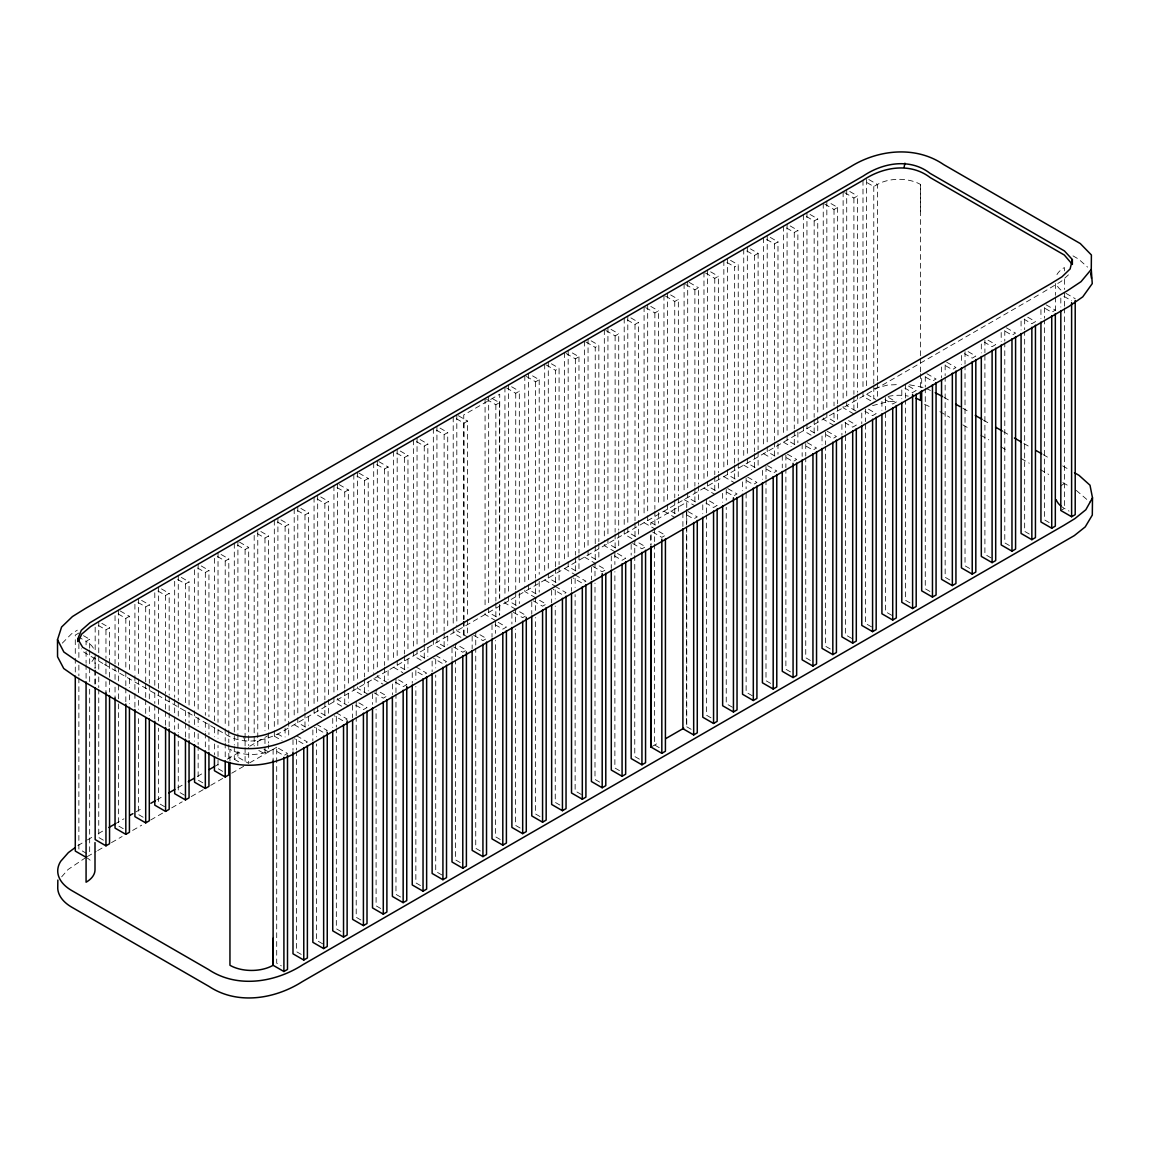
<?xml version="1.0" encoding="UTF-8"?>
<svg xmlns="http://www.w3.org/2000/svg" width="1150" height="1150" viewBox="0 0 1150 1150"><rect width="100%" height="100%" fill="white"/><g stroke="black" fill="none" stroke-linecap="round" stroke-linejoin="round"><path stroke-width="0.75" stroke-dasharray="5 3.75" d="M920.546 211.471L920.546 184.474A30.518 17.624 0 0 0 877.378 184.474L873.784 186.544L866.079 182.103M61.654 876.846L68.022 869.529L86.753 856.908M62.316 643.137L71.559 633.808L77.323 630.157M1068.436 274.836L1061.249 281.376L1039.816 294.199M77.812 845.652L86.034 840.736M78.876 633.018L75.282 635.102L75.282 656.521M89.671 648.169L89.671 639.256L86.078 641.326L78.373 636.884M98.239 625.399L105.958 629.855L109.552 627.771L109.552 661.681M118.119 613.928L125.824 618.369L129.433 616.299L129.433 671.629M138 602.456L145.705 606.898L149.299 604.828L149.299 683.359M157.881 590.971L165.586 595.427L169.179 593.342L169.179 695.089M177.747 579.499L185.466 583.941L189.06 581.871L189.06 705.022M197.627 568.028L205.333 572.47L208.941 570.4L208.941 716.752M217.508 556.543L225.213 560.999L228.807 558.914L228.807 728.482M237.389 545.071L245.094 549.513L248.688 547.443L248.688 745.559M257.269 533.6L264.974 538.042L268.568 535.972L268.568 743.015M277.394 521.971L285.099 526.413L288.707 524.342L288.707 736.747M297.275 510.485L304.98 514.941L308.574 512.871L308.574 709.205M317.156 499.014L324.861 503.47L328.454 501.386L328.454 697.719M337.036 487.543L344.741 491.984L348.335 489.914L348.335 686.248M356.902 476.057L364.607 480.513L368.216 478.443L368.216 674.777M376.783 464.586L384.488 469.042L388.082 466.957L388.082 663.291M396.664 453.114L404.369 457.556L407.963 455.486L407.963 651.82M416.544 441.629L424.249 446.085L427.843 444.015L427.843 640.349M436.411 430.158L444.13 434.614L447.724 432.529L447.724 628.863M456.291 418.686L463.996 423.128L467.604 421.058L467.604 617.392M486.608 399.395L495.851 404.743L499.459 402.658L491.74 398.216M506.489 387.924L515.732 393.271L519.326 391.187L519.326 585.738M526.355 376.452L535.613 381.786L539.206 379.716L531.501 375.259M555.493 566.648L555.493 370.314L559.087 368.23L559.087 564.578M566.116 353.496L575.359 358.843L578.967 356.759L571.248 352.317M595.24 543.706L595.24 347.357L598.834 345.287L598.834 541.621M605.878 330.539L615.121 335.886L618.714 333.802L618.714 530.15M627.296 319.959L635.001 324.415L638.595 322.331L638.595 518.664M645.624 307.596L654.867 312.929L658.476 310.859L658.476 505.411M665.505 296.111L674.748 301.458L678.342 299.374L678.342 495.722M685.644 284.496L694.887 289.829L698.481 287.759L698.481 484.092M705.511 273.01L714.768 278.357L718.362 276.273L718.362 472.621M734.649 463.22L734.649 266.886L738.242 264.802L738.242 461.136M746.81 250.959L754.515 255.401L758.109 253.331L750.404 248.874M766.691 239.473L774.396 243.929L777.989 241.845L777.989 436.411M786.571 228.002L794.276 232.458L797.87 230.374L797.87 424.925M806.438 216.531L814.157 220.972L817.751 218.903L817.751 415.236M824.78 204.154L834.023 209.501L837.631 207.417L829.912 202.975M844.661 192.682L853.904 198.03L857.497 195.946L857.497 392.279M87.4 839.917L94.084 836.064M98.267 833.649L102.839 831.004M114.942 824.018L123.927 818.829M135.916 811.914L141.896 808.464M156.86 799.825L164.349 795.498M177.819 787.721L183.813 784.257M197.297 776.466L203.291 773.016M213.785 766.949L221.274 762.622M227.269 759.158L240.767 751.381M249.766 746.178L267.749 735.799M234.298 746.767L234.298 759.259L237.906 757.189L248.688 763.413L248.688 747.356M274.318 730.811L274.318 736.158L277.912 734.088L284.079 737.639M1038.364 295.033L287.27 728.683C270.063 739.565 247.954 746.091 228.792 736.187L104.42 664.384M87.271 856.606L96.169 851.474M97.707 850.583L103.874 847.018M111.493 842.619L122.101 836.51M132.638 830.415L141.666 825.197M150.679 819.993L162.696 813.064M171.709 807.861L182.218 801.794M191.216 796.591L203.219 789.662M210.723 785.335L222.726 778.406M231.725 773.202L246.732 764.549M249.737 762.809L276.733 747.227M652.237 746.393L659.769 742.052M1060.818 510.499L1064.411 508.429L1069.04 511.103M874.273 388.556L887.642 385.063L899.487 384.503M872.548 405.619L887.671 401.681L897.906 401.206M909.535 384.819L924.341 387.622M925.894 388.341L930.566 390.511M924.586 404.311L930.767 407.201M1072.993 255.875L1078.599 259.109L1087.584 267.131M1065.964 293.351L1075.207 298.684M1063.908 296.312L1071.613 300.768M849.792 191.504L857.497 195.946M1046.083 304.822L1055.326 310.155L1051.733 312.239L1044.027 307.783M1027.741 317.184L1035.446 321.641L1031.852 323.711L1024.147 319.269M810.046 214.446L817.751 218.903M1006.322 327.779L1015.579 333.112L1011.971 335.196L1004.266 330.74M790.165 225.932L797.87 230.374M987.994 340.141L995.699 344.583L992.105 346.668L984.386 342.211M770.284 237.403L777.989 241.845M968.113 351.613L975.818 356.069L972.224 358.139L964.519 353.697M946.694 362.207L955.938 367.54L952.344 369.624L944.639 365.168M730.538 260.36L738.242 264.802M926.814 373.678L936.071 379.011L932.463 381.096L924.758 376.639M726.929 262.43L734.649 266.886M944.021 397.382L949.699 400.66M962.823 408.236L969.809 412.275M983.437 420.138L988.842 423.272M1003.634 431.811L1007.673 434.139M1023.859 443.483L1029.293 446.617M1043.079 454.581L1048.728 457.829M1062.729 465.923L1069.874 470.062M710.657 271.831L718.362 276.273M908.486 386.041L916.191 390.497L912.597 392.567L904.878 388.125M939.909 411.628L949.785 417.321M962.823 424.853L969.795 428.878M980.72 435.189L988.827 439.861M1000.931 446.861L1007.644 450.728M1021.128 458.519L1029.279 463.22M1040.276 469.574L1048.728 474.447M1062.859 482.612L1070.118 486.824M689.238 282.411L698.481 287.759M888.605 397.526L896.31 401.968L892.716 404.052L885.011 399.596M866.597 394.22L875.84 399.553M870.694 400.746L862.989 396.29L862.989 390.928M670.637 294.932L678.342 299.374M868.466 409.141L876.171 413.598L872.577 415.668L864.872 411.226M855.959 411.024L846.716 405.691L846.716 400.329M1049.159 522.574L1044.545 519.901L1044.545 320.002M853.904 414L843.122 407.761L843.122 402.414M650.771 306.403L658.476 310.859M848.585 420.627L856.304 425.069L852.696 427.153L844.991 422.697M834.541 421.619L826.836 417.162L826.836 411.815M1029.279 534.046L1024.664 531.372L1024.664 331.473M834.023 425.471L823.242 419.247L823.242 413.885M630.89 317.889L638.595 322.331M827.166 431.207L836.424 436.54L832.83 438.624L825.111 434.168M814.66 433.09L806.955 428.648L806.955 423.286M1009.413 545.531L1004.784 542.857L1004.784 342.944M811.066 435.16L803.361 430.718L803.361 425.356M611.009 329.36L618.714 333.802M807.3 442.678L816.543 448.026L812.949 450.096L805.244 445.654M794.794 444.561L787.074 440.119L787.074 434.757M991.07 557.894L984.903 554.329L984.903 354.43M783.481 442.189L791.186 446.646M591.129 340.831L598.834 345.287M787.419 454.164L796.663 459.497L793.069 461.581L785.364 457.125M585.997 342.024L595.24 347.357M774.913 456.047L767.208 451.591L767.208 446.243M969.651 568.474L965.023 565.8L965.023 365.901M763.6 453.675L771.319 458.117M767.539 465.635L776.782 470.968L773.188 473.052L765.483 468.596M755.033 467.518L747.327 463.062L747.327 457.714M949.771 579.959L945.156 577.286L945.156 377.372M743.734 465.146L751.439 469.603M551.382 363.788L559.087 368.23M747.658 477.106L756.916 482.454L753.307 484.524L745.602 480.082M546.236 364.967L555.493 370.314M735.152 478.989L727.447 474.548L727.447 469.186M929.904 591.431L925.276 588.757L925.276 388.858M723.853 476.618L734.649 482.856M727.792 488.592L737.035 493.925L733.441 496.009L725.736 491.553M715.286 490.475L707.566 486.019L707.566 480.671M910.024 602.902L905.395 600.228L905.395 400.329M703.973 488.103L714.768 494.327M511.621 386.745L519.326 391.187M709.449 500.954L717.154 505.396L713.561 507.481L705.856 503.024M695.405 501.946L687.7 497.49L687.7 492.143M891.681 615.264L885.514 611.714L885.514 411.801M684.092 499.574L694.887 505.799M688.031 511.534L697.274 516.882L693.68 518.952L685.975 514.51M675.266 513.576L667.561 509.119L667.561 503.772M871.556 626.894L865.389 623.343L865.389 423.43M663.967 511.204L674.748 517.428M655.385 525.047L647.68 520.605L647.68 515.243M851.676 638.365L845.509 634.814L845.509 434.901M644.086 522.675L654.867 528.899M458.347 415.711L467.604 421.058M652.582 532.004L661.825 537.352L665.419 535.268L654.637 529.043L654.637 541.535M635.519 536.518L627.799 532.076L627.799 526.714M830.257 648.959L825.628 646.286L825.628 446.387M631.911 538.602L624.206 534.146L624.206 528.799M440.019 428.088L447.724 432.529M632.701 543.49L641.944 548.823L645.553 546.753L634.757 540.514L634.757 553.006M615.638 548.004L607.933 543.548L607.933 538.2M810.376 660.431L805.747 657.771L805.747 457.858M615.121 551.856L604.325 545.632L604.325 540.27M420.138 439.559L427.843 444.015M614.359 555.852L622.078 560.294L625.672 558.224L614.876 551.986L614.876 564.492M595.758 559.475L588.053 555.033L588.053 549.671M790.496 671.916L785.881 669.242L785.881 469.329M584.459 557.103L595.24 563.327M400.257 451.03L407.963 455.486M592.94 566.433L602.197 571.78L605.791 569.696L594.996 563.471L594.996 575.963M575.877 570.946L568.172 566.504L568.172 561.143M770.629 683.387L766.001 680.714L766.001 480.815M564.578 568.574L575.359 574.813M378.839 461.624L388.082 466.957M575.129 574.942L585.911 581.181L582.317 583.251L573.074 577.918M555.996 582.432L548.291 577.976L548.291 572.628M752.287 695.75L746.12 692.199L746.12 490.504M544.697 580.06L555.493 586.284M358.958 473.096L368.216 478.443M555.249 586.414L566.044 592.652L562.436 594.723L553.193 589.389M536.13 593.903L528.411 589.461L528.411 584.099M732.406 707.221L726.239 703.671L726.239 507.337M535.613 597.756L524.817 591.531L524.817 586.184M339.092 484.567L348.335 489.914M533.312 600.861L542.57 606.208L546.164 604.124L535.368 597.899L535.368 610.391M516.249 605.374L508.544 600.933L508.544 595.571M710.988 717.816L706.373 715.142L706.373 515.243M515.732 609.241L504.936 603.003L504.936 597.655M320.749 496.944L328.454 501.386M513.432 612.346L522.689 617.679L526.283 615.609L515.488 609.371L515.488 621.863M496.369 616.86L488.664 612.404L488.664 607.056M691.107 729.287L686.492 726.628L686.492 526.714M495.851 620.712L485.07 614.488L485.07 609.126M300.869 508.415L308.574 512.871M495.104 624.709L502.809 629.151L506.402 627.081L495.621 620.842L495.621 633.348M280.988 519.886L288.707 524.342M473.685 635.289L482.928 640.636L486.522 638.552L475.741 632.327L475.741 646.602M467.604 637.028L456.809 630.804L456.809 625.442M659.252 747.687L654.637 745.013L654.637 543.317M460.92 637.33L453.215 632.874L453.215 627.526M260.863 531.516L268.568 535.972M453.546 646.918L462.789 652.251L466.397 650.181L455.601 643.957L455.601 658.231M444.633 646.717L436.928 642.275L436.928 636.913M639.386 759.158L634.757 756.484L634.757 554.789M441.039 648.801L433.334 644.345L433.334 638.997M239.444 542.096L248.688 547.443M435.721 655.428L446.516 661.652L442.923 663.737L433.665 658.389M424.767 658.202L417.048 653.746L417.048 648.399M619.505 770.629L614.876 767.97L614.876 571.622M421.159 660.273L413.454 655.831L413.454 650.469M221.102 554.473L228.807 558.914M415.854 666.899L426.636 673.138L423.042 675.208L415.337 670.752M404.886 669.674L397.181 665.232L397.181 659.87M599.624 782.115L594.996 779.441L594.996 583.107M393.573 667.302L402.831 672.649M201.221 565.944L208.941 570.4M395.456 682.238L403.161 686.679L406.755 684.609L395.974 678.385L395.974 692.659M388.082 682.928L377.301 676.703L377.301 671.341M581.296 794.477L575.129 790.913L575.129 594.579M373.707 678.773L382.95 684.121M181.355 577.415L189.06 581.871M374.037 692.817L383.281 698.165L386.889 696.081L376.093 689.856L376.093 702.348M368.216 694.413L357.42 688.174L357.42 682.827M559.878 805.057L555.249 802.398L555.249 606.05M361.531 694.701L353.826 690.259L353.826 684.897M161.474 588.901L169.179 593.342M355.695 705.18L363.414 709.636L367.008 707.566L356.213 701.327L356.213 715.616M348.335 705.884L337.539 699.66L337.539 694.298M539.997 816.543L535.368 813.869L535.368 617.536M341.651 706.186L333.946 701.73L333.946 696.383M141.594 600.372L149.299 604.828M336.332 712.813L347.127 719.038L343.534 721.107L334.276 715.774M325.378 715.573L317.673 711.131L317.673 705.769M520.116 828.014L515.488 825.341L515.488 629.007M321.77 717.658L314.065 713.201L314.065 707.854M120.175 610.952L129.433 616.299M316.466 724.284L327.247 730.509L323.653 732.593L314.41 727.246M305.498 727.059L297.793 722.602L297.793 717.255M500.236 839.486L495.621 836.826L495.621 640.478M294.199 724.687L303.442 730.02M101.847 623.329L109.552 627.771M296.585 735.756L307.381 741.994L303.772 744.064L294.529 738.731M480.369 850.971L475.741 848.298L475.741 648.384M274.318 736.158L282.023 740.614M83.504 635.691L89.671 639.256M229.943 761.128L229.943 749.311A30.504 17.609 0 0 0 273.111 749.311L283.906 755.536L287.5 753.466L276.704 747.241L276.704 963.211L281.333 965.871M263.939 749.268L268.568 751.942L268.568 744.798M460.23 862.586L455.601 859.927L455.601 660.014M258.808 750.461L264.974 754.012L264.974 737.955M102.882 663.492L83.203 651.719L81.406 648.801M441.887 874.963L435.721 871.398L435.721 675.064M234.298 759.259L238.927 761.932M222.64 771.334L218.026 768.66L218.026 745.459M420.469 885.543L415.854 882.869L415.854 686.536M202.774 782.805L198.145 780.131L198.145 746.221M400.588 897.014L395.974 894.355L395.974 694.442M184.431 795.167L178.264 791.617L178.264 734.491M380.722 908.5L376.093 905.826L376.093 709.492M164.551 806.653L158.384 803.088L158.384 728.122M360.841 919.971L356.213 917.298L356.213 717.399M143.132 817.233L138.518 814.559L138.518 716.393M340.961 931.443L336.332 928.783L336.332 728.87M123.266 828.704L118.637 826.045L118.637 701.098M322.632 943.819L316.466 940.254L316.466 743.921M103.385 840.19L98.756 837.516L98.756 689.367M301.214 954.399L296.585 951.726L296.585 751.827M86.595 853.444L78.876 848.988L78.876 677.637M1076.314 490.432L1090.258 502.378M243.714 737.164L245.123 741.391M1064.411 270.911L1064.411 267.533A30.518 17.624 0 0 0 1056.045 276.604M1064.411 279.349L1064.411 289.469M1064.411 292.459L1064.411 306.734M1064.411 308.027L1064.411 508.429A30.518 17.624 0 0 1 1061.982 506.834M1060.818 298.109L1060.818 307.021M1055.484 283.547L1055.484 295.363M1055.484 297.045L1055.484 310.543M1044.545 307.496L1044.545 318.205M1040.937 309.58L1040.937 318.507M1024.664 318.981L1024.664 329.691M1021.071 321.051L1021.071 329.978M1004.784 330.452L1004.784 341.162M1001.19 332.522L1001.19 341.449M984.903 340.141L984.903 352.633M981.309 344.008L981.309 352.935M965.023 351.627L965.023 364.119M961.429 355.479L961.429 364.406M945.156 364.881L945.156 375.59M941.548 366.951L941.548 377.66M925.276 376.352L925.276 387.061M921.682 378.436L921.682 387.363M920.546 184.474L920.546 356.572M920.546 358.254L920.546 371.881M920.546 373.664L920.546 390.324M905.395 384.258L905.395 398.547M901.801 389.908L901.801 398.834M885.514 397.526L885.514 410.018M881.921 401.379L881.921 410.306M877.378 380.808L877.378 184.474L866.597 178.236L866.597 388.858M877.378 382.591L877.378 398.748M873.784 186.544L873.784 384.675M873.784 386.457L873.784 398.949M865.389 409.156L865.389 421.647M862.989 180.32L862.989 389.146M861.781 413.008L861.781 423.717M857.497 394.076L857.497 410.133M853.904 198.03L853.904 394.364M853.904 396.146L853.904 410.421M846.716 189.721L846.716 398.547M845.509 422.409L845.509 433.119M843.122 191.791L843.122 400.631M841.915 424.494L841.915 435.203M837.631 207.417L837.631 403.765M837.631 405.548L837.631 421.604M834.023 209.501L834.023 405.835M834.023 412.979L834.023 421.906M826.836 201.193L826.836 410.018M825.628 432.098L825.628 444.59M823.242 203.277L823.242 412.103M822.034 435.965L822.034 444.892M817.751 417.019L817.751 431.308M814.157 220.972L814.157 417.306M814.157 419.103L814.157 433.378M806.955 212.664L806.955 421.504M805.747 443.584L805.747 456.076M803.361 214.748L803.361 423.574M802.154 443.871L802.154 456.363M797.87 432.069L797.87 442.779M794.276 232.458L794.276 428.792M794.276 430.574L794.276 444.849M787.074 224.149L787.074 432.975M785.881 455.055L785.881 467.547M783.481 226.219L783.481 433.262M782.273 455.342L782.273 467.834M777.989 443.541L777.989 454.25M774.396 243.929L774.396 440.263M774.396 442.046L774.396 456.334M767.208 235.621L767.208 444.446M766.001 466.526L766.001 479.018M763.6 237.705L763.6 444.748M762.407 470.393L762.407 479.32M758.109 253.331L758.109 449.664M758.109 451.447L758.109 465.736M754.515 255.401L754.515 451.734M754.515 453.531L754.515 467.806M747.327 247.092L747.327 455.932M746.12 478.012L746.12 488.721M743.734 249.176L743.734 458.002M742.526 481.864L742.526 490.791M738.242 462.933L738.242 477.207M734.649 465.003L734.649 479.277M727.447 258.577L727.447 467.403M726.239 489.483L726.239 500.192M723.853 260.647L723.853 469.488M722.646 493.35L722.646 502.262M718.362 474.404L718.362 488.678M714.768 278.357L714.768 474.691M714.768 476.474L714.768 490.762M707.566 270.049L707.566 478.889M706.373 499.172L706.373 513.446M703.973 272.133L703.973 480.959M702.765 504.821L702.765 513.748M698.481 485.875L698.481 500.164M694.887 289.829L694.887 486.177M694.887 487.959L694.887 502.234M687.7 281.52L687.7 490.36M686.751 507.581L686.751 502.191L650.785 522.962L650.785 528.339M686.751 509.364L686.751 525.521M686.751 527.318L686.751 726.469M686.492 512.44L686.492 524.932M684.092 283.604L684.092 492.43M682.899 512.727L682.899 527.002M678.342 497.504L678.342 513.561M674.748 301.458L674.748 497.792M674.748 499.574L674.748 513.863M667.561 293.149L667.561 501.989M663.967 295.234L663.967 504.059M658.476 512.555L658.476 523.264M654.867 312.929L654.867 509.277M654.867 511.06L654.867 525.334M651.044 534.692L651.044 545.402M650.785 535.526L650.785 544.496M647.68 304.621L647.68 513.461M644.086 306.705L644.086 513.748M638.595 520.461L638.595 534.736M635.001 324.415L635.001 520.749M635.001 522.531L635.001 536.806M631.163 544.381L631.163 555.091M627.799 316.106L627.799 524.932M624.206 318.176L624.206 527.016M618.714 531.933L618.714 546.207M615.121 335.886L615.121 532.22M615.121 534.003L615.121 548.291M611.283 555.852L611.283 568.344M607.933 327.577L607.933 536.418M604.325 329.662L604.325 538.488M598.834 543.404L598.834 557.692M595.24 545.488L595.24 559.762M591.402 567.324L591.402 579.83M588.053 339.049L588.053 547.889M584.459 341.133L584.459 549.959M578.967 356.759L578.967 553.092M578.967 554.889L578.967 569.164M575.359 358.843L575.359 555.177M575.359 556.959L575.359 571.234M575.129 578.508L575.129 587.434M571.521 578.809L571.521 591.301M568.172 350.534L568.172 559.36M564.578 352.604L564.578 561.444M559.087 566.361L559.087 580.635M555.493 568.431L555.493 582.719M555.249 589.993L555.249 598.92M551.655 590.281L551.655 602.773M548.291 362.006L548.291 570.846M544.697 364.09L544.697 572.916M539.206 379.716L539.206 574.267M539.206 581.411L539.206 592.121M535.613 381.786L535.613 578.134M535.613 579.916L535.613 595.973M531.774 601.752L531.774 614.258M528.411 373.477L528.411 582.317M524.817 375.561L524.817 584.387M519.326 592.883L519.326 603.592M515.732 393.271L515.732 589.605M515.732 591.387L515.732 607.459M511.894 613.238L511.894 623.947M508.544 384.963L508.544 593.788M504.936 387.033L504.936 595.872M499.718 598.747L499.718 394.206L463.738 414.978L463.738 619.519M499.718 605.921L499.718 614.905M499.459 402.658L499.459 597.224M499.459 604.354L499.459 615.063M495.851 404.743L495.851 601.076M495.851 602.859L495.851 618.93M492.013 624.709L492.013 637.201M488.664 396.434L488.664 605.274M485.07 398.518L485.07 607.344M472.147 636.18L472.147 648.686M467.604 619.174L467.604 633.463M463.996 423.128L463.996 619.476M463.996 621.259L463.996 637.316M463.738 621.316L463.738 637.459M456.809 414.834L456.809 623.659M453.215 416.904L453.215 625.729M452.007 647.809L452.007 660.301M447.724 636.008L447.724 644.934M444.13 434.614L444.13 630.947M444.13 632.73L444.13 648.801M436.928 426.305L436.928 635.131M435.721 658.993L435.721 667.92M433.334 428.375L433.334 637.215M432.127 661.077L432.127 671.787M427.843 647.479L427.843 656.406M424.249 446.085L424.249 642.419M424.249 644.201L424.249 658.49M417.048 437.776L417.048 646.616M415.854 670.479L415.854 679.391M413.454 439.861L413.454 648.686M412.246 672.549L412.246 683.258M407.963 658.964L407.963 667.891M404.369 457.556L404.369 653.904M404.369 655.687L404.369 669.961M397.181 449.262L397.181 658.087M393.573 451.332L393.573 660.158M392.38 684.02L392.38 694.729M388.082 670.436L388.082 679.363M384.488 469.042L384.488 665.376M384.488 667.158L384.488 683.229M377.301 460.733L377.301 669.559M373.707 462.803L373.707 673.426M372.499 693.709L372.499 704.418M368.216 681.907L368.216 690.834M364.607 480.513L364.607 676.847M364.607 678.629L364.607 692.918M357.42 472.204L357.42 681.044M353.826 474.289L353.826 683.114M352.619 705.194L352.619 717.686M348.335 693.393L348.335 702.319M344.741 491.984L344.741 688.332M344.741 690.115L344.741 706.172M337.539 483.69L337.539 692.516M336.332 716.378L336.332 727.087M333.946 485.76L333.946 694.586M332.738 718.448L332.738 727.375M328.454 699.516L328.454 713.791M324.861 503.47L324.861 699.804M324.861 701.586L324.861 717.658M317.673 495.161L317.673 703.987M316.466 727.849L316.466 736.776M314.065 497.231L314.065 706.071M312.857 729.934L312.857 740.643M308.574 716.335L308.574 725.262M304.98 514.941L304.98 711.275M304.98 713.058L304.98 727.346M297.793 506.632L297.793 715.473M296.585 739.335L296.585 750.044M294.199 508.717L294.199 717.543M292.991 739.622L292.991 750.332M285.099 526.413L285.099 720.964M285.099 728.108L285.099 737.035M277.912 518.118L277.912 725.161M274.318 520.188L274.318 729.014M273.111 749.311L273.111 759.431M264.974 538.042L264.974 730.811M257.772 531.516L257.772 745.703M254.179 535.383L254.179 746.005M245.094 549.513L245.094 745.861M245.094 747.644L245.094 761.918M237.906 541.219L237.906 757.189M234.298 543.289L234.298 744.984M228.807 730.264L228.807 742.756M228.807 744.553L228.807 760.61M225.213 560.999L225.213 726.987M225.213 728.769L225.213 741.261M225.213 743.058L225.213 759.115M218.026 552.69L218.026 722.258M218.026 729.387L218.026 738.314M214.432 558.339L214.432 720.762M214.432 727.893L214.432 736.819M214.432 743.964L214.432 754.673M208.941 723.896L208.941 734.606M208.941 736.388L208.941 750.663M205.333 572.47L205.333 715.257M205.333 722.401L205.333 731.328M205.333 733.111L205.333 749.182M198.145 564.161L198.145 710.527M198.145 717.672L198.145 726.584M198.145 733.729L198.145 744.438M194.551 569.811L194.551 709.033M194.551 710.815L194.551 725.089M194.551 732.234L194.551 741.161M189.06 712.166L189.06 722.876M189.06 724.658L189.06 738.947M185.466 583.941L185.466 703.541M185.466 710.671L185.466 721.381M185.466 723.163L185.466 737.452M178.264 575.647L178.264 700.58M178.264 702.363L178.264 716.651M178.264 723.781L178.264 732.708M174.671 581.282L174.671 697.303M174.671 699.085L174.671 715.156M174.671 716.939L174.671 729.431M169.179 696.871L169.179 711.146M169.179 712.928L169.179 727.217M165.586 595.427L165.586 693.594M165.586 695.376L165.586 709.651M165.586 711.447L165.586 725.722M158.384 587.118L158.384 688.85M158.384 690.647L158.384 706.704M158.384 708.486L158.384 720.978M154.79 592.768L154.79 685.572M154.79 692.717L154.79 703.426M154.79 705.209L154.79 719.483M149.299 685.141L149.299 699.416M149.299 706.56L149.299 715.487M145.705 606.898L145.705 681.864M145.705 683.646L145.705 697.935M145.705 699.717L145.705 713.992M138.518 598.589L138.518 677.134M138.518 678.917L138.518 693.191M138.518 700.336L138.518 709.262M134.909 604.239L134.909 673.842M134.909 675.639L134.909 691.696M134.909 693.479L134.909 709.55M129.433 678.773L129.433 687.7M129.433 694.83L129.433 703.757M125.824 618.369L125.824 670.134M125.824 671.916L125.824 686.205M125.824 687.988L125.824 702.262M118.637 610.075L118.637 665.404M118.637 667.187L118.637 683.244M118.637 685.041L118.637 699.315M115.043 615.71L115.043 663.909M115.043 665.692L115.043 679.966M115.043 687.111L115.043 697.82M109.552 663.478L109.552 677.753M109.552 679.535L109.552 692.027M105.958 629.855L105.958 658.404M105.958 660.201L105.958 674.475M105.958 681.619L105.958 692.329M98.756 621.546L98.756 653.674M98.756 655.457L98.756 669.731M98.756 676.876L98.756 687.585M95.163 627.196L95.163 652.179M95.163 653.962L95.163 668.251M95.163 670.033L95.163 686.09M95.004 658.663L95.004 668.783M95.004 670.479L95.004 685.659M89.671 649.966L89.671 666.023M89.671 667.805L89.671 682.094M89.671 689.224L89.671 855.226M86.078 644.891L86.078 641.326A30.532 17.624 0 0 1 94.314 650.038M86.078 651.446L86.078 663.262M86.078 664.527L86.078 680.599M78.876 643.727L78.876 658.016M78.876 665.146L78.876 675.855M75.282 658.303L75.282 672.577M888.102 396.434A30.518 17.624 0 0 1 908.256 396.118M1060.688 486.119A30.518 17.624 0 0 1 1064.411 483.503M1060.889 290.016A30.518 17.624 0 0 1 1056.174 283.734M94.444 657.182A30.532 17.624 0 0 1 89.801 663.636M86.078 857.296A30.518 17.624 0 0 1 92.446 862.673"/><path stroke-width="1.5" d="M273.111 938.285L273.111 965.281L283.906 971.506L287.5 969.436L287.5 755.248M77.797 641.628L77.783 638.94L81.291 630.315L89.973 622.696L101.372 615.883L863.291 175.993C882.869 162.711 910.196 157.852 930.034 173.334L1064.411 250.916L1072.361 259.555L1072.361 264.414L1064.311 255.013L930.235 177.603C910.096 162.121 882.668 166.923 862.874 180.392L101.718 619.836L90.505 626.649L81.636 634.168L78.444 641.499M1091.278 269.387L1091.393 254.984L1080.281 243.556L943.69 164.608C916.004 145.576 878.456 149.399 850.827 166.577L85.445 608.465L72.45 616.558L61.583 627.023L57.5 639.745L57.557 656.779L63.739 668.524L75.785 676.919L213.124 756.211C239.099 770.701 271.515 766.547 296.7 752.301L1068.867 306.504L1082.754 296.858L1092.256 283.604L1091.278 269.387L1081.014 281.678L1067.301 290.792L298.439 734.692C273.585 749.398 241.644 754.084 215.194 740.801L76.662 660.819L63.854 652.021L57.5 639.745M57.845 880.038L57.744 888.418A48.257 27.859 0 0 0 71.99 907.321L209.185 986.527C237.504 1005.201 274.821 999.134 302.206 981.712L1074.301 535.613L1085.226 526.901L1092.299 515.085L1092.5 497.835L1089.999 485.214L1079.031 475.367L1074.459 472.707M904.101 167.368L904.921 163.185M1072.361 259.555L1070.133 268.942L1061.939 276.848L1050.496 283.877L286.738 724.831C269.747 735.569 247.624 742.038 228.821 732.047L82.642 647.263L77.783 638.94M1092.5 497.835L1085.83 509.752L1074.905 518.607L1063.693 525.449L302.795 964.764C275.08 982.574 237.202 988.655 208.567 969.551L71.789 890.574A48.185 27.816 0 0 1 60.763 861.221L68.368 852.596L75.109 847.636M108.905 827.497L114.942 824.018M129.921 815.364L132.911 813.639M150.88 803.275L155.365 800.688M168.834 792.896L174.829 789.446M188.312 781.655L194.307 778.205M209.286 769.551L213.785 766.949M95.163 687.872L95.163 839.586L105.958 845.825L109.552 843.741L109.552 695.606M115.043 697.82L115.043 828.115L125.824 834.339L129.433 832.269L129.433 707.322M134.909 709.55L134.909 816.644L145.705 822.868L149.299 820.798L149.299 719.052M154.79 721.28L154.79 805.158L165.586 811.397L169.179 809.312L169.179 728.999M174.671 732.996L174.671 793.687L185.466 799.911L189.06 797.841L189.06 740.729M194.551 744.726L194.551 782.216L205.333 788.44L208.941 786.37L208.941 752.459M214.432 756.456L214.432 770.73L225.213 776.969L228.807 774.884L228.807 762.393M665.764 738.587L683.747 728.209M292.991 752.114L292.991 953.81L303.772 960.034L307.381 957.964L307.381 745.559M312.857 742.426L312.857 942.324L323.653 948.563L327.247 946.479L327.247 732.291M332.738 730.94L332.738 930.853L343.534 937.077L347.127 935.008L347.127 720.82M352.619 719.469L352.619 919.382L363.414 925.606L367.008 923.536L367.008 711.131M372.499 707.997L372.499 907.896L383.281 914.135L386.889 912.051L386.889 699.66M392.38 696.512L392.38 896.425L403.161 902.649L406.755 900.579L406.755 686.392M412.246 685.041L412.246 884.954L423.042 891.178L426.636 889.108L426.636 676.703M432.127 673.569L432.127 873.468L442.923 879.707L446.516 877.622L446.516 665.232M452.007 662.084L452.007 861.997L462.789 868.221L466.397 866.151L466.397 651.964M472.147 650.469L472.147 850.367L482.928 856.606L486.522 854.522L486.522 642.131M492.013 638.983L492.013 838.896L502.809 845.121L506.402 843.051L506.402 630.646M511.894 627.512L511.894 827.425L522.689 833.649L526.283 831.579L526.283 617.392M531.774 616.041L531.774 815.939L542.57 822.178L546.164 820.094L546.164 607.703M551.655 604.555L551.655 804.468L562.436 810.693L566.044 808.622L566.044 596.217M571.521 593.084L571.521 792.997L582.317 799.221L585.911 797.151L585.911 584.746M591.402 581.613L591.402 781.511L602.197 787.75L605.791 785.666L605.791 573.275M611.283 570.127L611.283 770.04L622.078 776.264L625.672 774.194L625.672 561.789M631.163 558.656L631.163 758.569L641.944 764.793L645.553 762.723L645.553 550.318M651.044 547.184L651.044 747.083L661.825 753.322L665.419 751.238L665.419 538.847M682.899 528.784L682.899 728.697L693.68 734.922L697.274 732.852L697.274 520.447M702.765 517.313L702.765 717.226L713.561 723.451L717.154 721.381L717.154 508.976M722.646 505.842L722.646 705.741L733.441 711.979L737.035 709.895L737.035 497.49M742.526 494.356L742.526 694.269L753.307 700.494L756.916 698.424L756.916 486.019M762.407 482.885L762.407 682.798L773.188 689.023L776.782 686.952L776.782 474.548M782.273 471.414L782.273 671.312L793.069 677.551L796.663 675.467L796.663 463.062M802.154 459.928L802.154 659.841L812.949 666.066L816.543 663.996L816.543 451.591M822.034 448.457L822.034 648.37L832.83 654.594L836.424 652.524L836.424 440.119M841.915 436.986L841.915 636.884L852.696 643.123L856.304 641.039L856.304 428.634M861.781 425.5L861.781 625.413L872.577 631.637L876.171 629.567L876.171 417.162M881.921 413.885L881.921 613.784L892.716 620.023L896.31 617.938L896.31 405.533M901.801 402.399L901.801 602.312L912.597 608.537L916.191 606.467L916.191 394.062M921.682 390.928L921.682 590.841L932.463 597.066L936.071 594.996L936.071 382.591M941.548 379.457L941.548 579.356L952.344 585.594L955.938 583.51L955.938 371.105M961.429 367.971L961.429 567.884L972.224 574.109L975.818 572.039L975.818 359.634M981.309 356.5L981.309 556.413L992.105 562.637L995.699 560.567L995.699 348.162M1001.19 345.029L1001.19 544.928L1011.971 551.166L1015.579 549.082L1015.579 336.677M1021.071 333.543L1021.071 533.456L1031.852 539.681L1035.446 537.611L1035.446 325.206M1040.937 322.072L1040.937 521.985L1051.733 528.209L1055.326 526.125L1055.326 313.734M1060.818 310.601L1060.818 510.499L1071.613 516.738L1075.207 514.654L1075.207 300.466M935.223 392.668L942.598 396.563M955.592 404.067L960.02 406.626M975.286 415.438L982.086 419.362M995.569 427.153L1002.297 431.034M1014.401 438.021L1021.157 441.916M1036.136 450.57L1041.684 453.776M86.078 857.296L75.282 851.072L75.282 676.157M1090.674 272.967L1091.465 278.286M1071.613 302.551L1071.613 516.738M1051.733 315.804L1051.733 528.209M1031.852 327.29L1031.852 539.681M1011.971 338.761L1011.971 551.166M992.105 350.232L992.105 562.637M972.224 361.718L972.224 574.109M952.344 373.189L952.344 585.594M932.463 384.661L932.463 597.066M920.546 391.518L920.546 400.444A30.518 17.624 0 0 0 916.018 398.288M912.597 394.349L912.597 608.537M892.716 407.618L892.716 620.023M872.577 419.247L872.577 631.637M852.696 430.718L852.696 643.123M832.83 442.189L832.83 654.594M812.949 453.675L812.949 666.066M793.069 463.364L793.069 677.551M773.188 476.618L773.188 689.023M753.307 488.103L753.307 700.494M733.441 497.792L733.441 711.979M713.561 511.046L713.561 723.451M693.68 522.531L693.68 734.922M661.825 539.134L661.825 753.322M650.785 546.279L650.785 747.241M641.944 552.388L641.944 764.793M622.078 563.874L622.078 776.264M602.197 573.562L602.197 787.75M582.317 586.816L582.317 799.221M562.436 598.302L562.436 810.693M542.57 609.773L542.57 822.178M522.689 621.244L522.689 833.649M502.809 632.73L502.809 845.121M482.928 644.201L482.928 856.606M462.789 655.831L462.789 868.221M442.923 667.302L442.923 879.707M423.042 678.773L423.042 891.178M403.161 690.259L403.161 902.649M383.281 701.73L383.281 914.135M363.414 713.201L363.414 925.606M343.534 724.687L343.534 937.077M323.653 736.158L323.653 948.563M303.772 747.629L303.772 960.034M283.906 757.333L283.906 971.506M273.111 760.021L273.111 965.281A30.504 17.609 0 0 1 229.957 965.281L229.943 762.809M225.213 760.898L225.213 776.969M205.333 750.964L205.333 788.44M185.466 739.234L185.466 799.911M165.586 727.504L165.586 811.397M145.705 717.557L145.705 822.868M125.824 704.044L125.824 834.339M105.958 692.329L105.958 845.825M95.004 842.576L95.004 869.572A30.532 17.624 0 0 1 86.078 882.223L86.078 681.821M1060.889 505.986A30.518 17.624 0 0 1 1056.174 499.704"/></g></svg>
